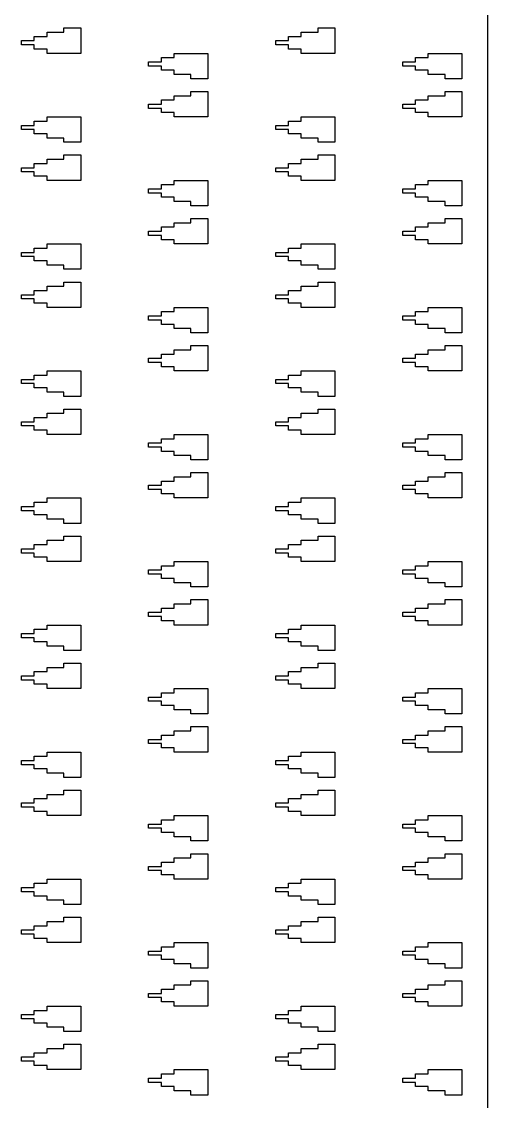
# Model space of a CAD drawing. Extents: x -38350 to 38650, y -35000 to 36000.
# Drawn here: x 1150 to 1260, y -34506.5 to -34251.5 of the extents above; entities that cross this region are included whole.
import ezdxf

# ---------------------------------------------------------------- set-up
doc = ezdxf.new("R2010")
doc.units = 0
doc.header["$MEASUREMENT"] = 0
doc.layers.add('Layer1', color=10, linetype='Continuous')

msp = doc.modelspace()

# ---------------------------------------------------------------- linework, layer by layer
for p, q in [((1156, -34255), (1156, -34254)), ((1156, -34254), (1160, -34254)), ((1160, -34254), (1160, -34253)), ((1160, -34253), (1164, -34253)), ((1164, -34253), (1164, -34259)), ((1216, -34255), (1216, -34254)), ((1216, -34254), (1220, -34254)), ((1220, -34254), (1220, -34253)), ((1220, -34253), (1224, -34253)), ((1224, -34253), (1224, -34259)), ((1150, -34257), (1150, -34256)), ((1150, -34256), (1153, -34256)), ((1153, -34256), (1153, -34255)), ((1153, -34255), (1156, -34255)), ((1210, -34257), (1210, -34256)), ((1210, -34256), (1213, -34256)), ((1213, -34256), (1213, -34255)), ((1213, -34255), (1216, -34255)), ((1153, -34257), (1150, -34257)), ((1153, -34258), (1153, -34257)), ((1156, -34258), (1153, -34258)), ((1156, -34259), (1156, -34258)), ((1164, -34259), (1156, -34259)), ((1186, -34260), (1186, -34259)), ((1186, -34259), (1194, -34259)), ((1194, -34259), (1194, -34265)), ((1213, -34257), (1210, -34257)), ((1213, -34258), (1213, -34257)), ((1216, -34258), (1213, -34258)), ((1216, -34259), (1216, -34258)), ((1224, -34259), (1216, -34259)), ((1246, -34260), (1246, -34259)), ((1246, -34259), (1254, -34259)), ((1254, -34259), (1254, -34265)), ((1180, -34262), (1180, -34261)), ((1180, -34261), (1183, -34261)), ((1183, -34261), (1183, -34260)), ((1183, -34260), (1186, -34260)), ((1240, -34262), (1240, -34261)), ((1240, -34261), (1243, -34261)), ((1243, -34261), (1243, -34260)), ((1243, -34260), (1246, -34260)), ((1183, -34262), (1180, -34262)), ((1183, -34263), (1183, -34262)), ((1186, -34263), (1183, -34263)), ((1186, -34264), (1186, -34263)), ((1190, -34264), (1186, -34264)), ((1190, -34265), (1190, -34264)), ((1243, -34262), (1240, -34262)), ((1243, -34263), (1243, -34262)), ((1246, -34263), (1243, -34263)), ((1246, -34264), (1246, -34263)), ((1250, -34264), (1246, -34264)), ((1250, -34265), (1250, -34264)), ((1194, -34265), (1190, -34265)), ((1254, -34265), (1250, -34265)), ((1186, -34270), (1186, -34269)), ((1186, -34269), (1190, -34269)), ((1190, -34269), (1190, -34268)), ((1190, -34268), (1194, -34268)), ((1194, -34268), (1194, -34274)), ((1246, -34270), (1246, -34269)), ((1246, -34269), (1250, -34269)), ((1250, -34269), (1250, -34268)), ((1250, -34268), (1254, -34268)), ((1254, -34268), (1254, -34274)), ((1180, -34272), (1180, -34271)), ((1180, -34271), (1183, -34271)), ((1183, -34271), (1183, -34270)), ((1183, -34270), (1186, -34270)), ((1240, -34272), (1240, -34271)), ((1240, -34271), (1243, -34271)), ((1243, -34271), (1243, -34270)), ((1243, -34270), (1246, -34270)), ((1156, -34275), (1156, -34274)), ((1156, -34274), (1164, -34274)), ((1164, -34274), (1164, -34280)), ((1183, -34272), (1180, -34272)), ((1183, -34273), (1183, -34272)), ((1186, -34273), (1183, -34273)), ((1186, -34274), (1186, -34273)), ((1194, -34274), (1186, -34274)), ((1216, -34275), (1216, -34274)), ((1216, -34274), (1224, -34274)), ((1224, -34274), (1224, -34280)), ((1243, -34272), (1240, -34272)), ((1243, -34273), (1243, -34272)), ((1246, -34273), (1243, -34273)), ((1246, -34274), (1246, -34273)), ((1254, -34274), (1246, -34274)), ((1150, -34277), (1150, -34276)), ((1150, -34276), (1153, -34276)), ((1153, -34277), (1150, -34277)), ((1153, -34276), (1153, -34275)), ((1153, -34275), (1156, -34275)), ((1153, -34278), (1153, -34277)), ((1210, -34277), (1210, -34276)), ((1210, -34276), (1213, -34276)), ((1213, -34277), (1210, -34277)), ((1213, -34276), (1213, -34275)), ((1213, -34275), (1216, -34275)), ((1213, -34278), (1213, -34277)), ((1156, -34278), (1153, -34278)), ((1156, -34279), (1156, -34278)), ((1160, -34279), (1156, -34279)), ((1160, -34280), (1160, -34279)), ((1216, -34278), (1213, -34278)), ((1216, -34279), (1216, -34278)), ((1220, -34279), (1216, -34279)), ((1220, -34280), (1220, -34279)), ((1164, -34280), (1160, -34280)), ((1224, -34280), (1220, -34280)), ((1156, -34285), (1156, -34284)), ((1156, -34284), (1160, -34284)), ((1160, -34284), (1160, -34283)), ((1160, -34283), (1164, -34283)), ((1164, -34283), (1164, -34289)), ((1216, -34285), (1216, -34284)), ((1216, -34284), (1220, -34284)), ((1220, -34284), (1220, -34283)), ((1220, -34283), (1224, -34283)), ((1224, -34283), (1224, -34289)), ((1150, -34287), (1150, -34286)), ((1150, -34286), (1153, -34286)), ((1153, -34287), (1150, -34287)), ((1153, -34286), (1153, -34285)), ((1153, -34285), (1156, -34285)), ((1153, -34288), (1153, -34287)), ((1210, -34287), (1210, -34286)), ((1210, -34286), (1213, -34286)), ((1213, -34287), (1210, -34287)), ((1213, -34286), (1213, -34285)), ((1213, -34285), (1216, -34285)), ((1213, -34288), (1213, -34287)), ((1156, -34288), (1153, -34288)), ((1156, -34289), (1156, -34288)), ((1164, -34289), (1156, -34289)), ((1186, -34290), (1186, -34289)), ((1186, -34289), (1194, -34289)), ((1194, -34289), (1194, -34295)), ((1216, -34288), (1213, -34288)), ((1216, -34289), (1216, -34288)), ((1224, -34289), (1216, -34289)), ((1246, -34290), (1246, -34289)), ((1246, -34289), (1254, -34289)), ((1254, -34289), (1254, -34295)), ((1180, -34292), (1180, -34291)), ((1180, -34291), (1183, -34291)), ((1183, -34292), (1180, -34292)), ((1183, -34291), (1183, -34290)), ((1183, -34290), (1186, -34290)), ((1183, -34293), (1183, -34292)), ((1240, -34292), (1240, -34291)), ((1240, -34291), (1243, -34291)), ((1243, -34292), (1240, -34292)), ((1243, -34291), (1243, -34290)), ((1243, -34290), (1246, -34290)), ((1243, -34293), (1243, -34292)), ((1186, -34293), (1183, -34293)), ((1186, -34294), (1186, -34293)), ((1190, -34294), (1186, -34294)), ((1190, -34295), (1190, -34294)), ((1246, -34293), (1243, -34293)), ((1246, -34294), (1246, -34293)), ((1250, -34294), (1246, -34294)), ((1250, -34295), (1250, -34294)), ((1194, -34295), (1190, -34295)), ((1254, -34295), (1250, -34295)), ((1183, -34301), (1183, -34300)), ((1183, -34300), (1186, -34300)), ((1186, -34300), (1186, -34299)), ((1186, -34299), (1190, -34299)), ((1190, -34299), (1190, -34298)), ((1190, -34298), (1194, -34298)), ((1194, -34298), (1194, -34304)), ((1243, -34301), (1243, -34300)), ((1243, -34300), (1246, -34300)), ((1246, -34300), (1246, -34299)), ((1246, -34299), (1250, -34299)), ((1250, -34299), (1250, -34298)), ((1250, -34298), (1254, -34298)), ((1254, -34298), (1254, -34304)), ((1180, -34302), (1180, -34301)), ((1180, -34301), (1183, -34301)), ((1183, -34302), (1180, -34302)), ((1183, -34303), (1183, -34302)), ((1240, -34302), (1240, -34301)), ((1240, -34301), (1243, -34301)), ((1243, -34302), (1240, -34302)), ((1243, -34303), (1243, -34302)), ((1153, -34306), (1153, -34305)), ((1153, -34305), (1156, -34305)), ((1156, -34305), (1156, -34304)), ((1156, -34304), (1164, -34304)), ((1164, -34304), (1164, -34310)), ((1186, -34303), (1183, -34303)), ((1186, -34304), (1186, -34303)), ((1194, -34304), (1186, -34304)), ((1213, -34306), (1213, -34305)), ((1213, -34305), (1216, -34305)), ((1216, -34305), (1216, -34304)), ((1216, -34304), (1224, -34304)), ((1224, -34304), (1224, -34310)), ((1246, -34303), (1243, -34303)), ((1246, -34304), (1246, -34303)), ((1254, -34304), (1246, -34304)), ((1150, -34307), (1150, -34306)), ((1150, -34306), (1153, -34306)), ((1153, -34307), (1150, -34307)), ((1153, -34308), (1153, -34307)), ((1210, -34307), (1210, -34306)), ((1210, -34306), (1213, -34306)), ((1213, -34307), (1210, -34307)), ((1213, -34308), (1213, -34307)), ((1156, -34308), (1153, -34308)), ((1156, -34309), (1156, -34308)), ((1160, -34309), (1156, -34309)), ((1160, -34310), (1160, -34309)), ((1164, -34310), (1160, -34310)), ((1216, -34308), (1213, -34308)), ((1216, -34309), (1216, -34308)), ((1220, -34309), (1216, -34309)), ((1220, -34310), (1220, -34309)), ((1224, -34310), (1220, -34310)), ((1153, -34316), (1153, -34315)), ((1153, -34315), (1156, -34315)), ((1156, -34315), (1156, -34314)), ((1156, -34314), (1160, -34314)), ((1160, -34314), (1160, -34313)), ((1160, -34313), (1164, -34313)), ((1164, -34313), (1164, -34319)), ((1213, -34316), (1213, -34315)), ((1213, -34315), (1216, -34315)), ((1216, -34315), (1216, -34314)), ((1216, -34314), (1220, -34314)), ((1220, -34314), (1220, -34313)), ((1220, -34313), (1224, -34313)), ((1224, -34313), (1224, -34319)), ((1150, -34317), (1150, -34316)), ((1150, -34316), (1153, -34316)), ((1153, -34317), (1150, -34317)), ((1153, -34318), (1153, -34317)), ((1210, -34317), (1210, -34316)), ((1210, -34316), (1213, -34316)), ((1213, -34317), (1210, -34317)), ((1213, -34318), (1213, -34317)), ((1156, -34318), (1153, -34318)), ((1156, -34319), (1156, -34318)), ((1164, -34319), (1156, -34319)), ((1183, -34321), (1183, -34320)), ((1183, -34320), (1186, -34320)), ((1186, -34320), (1186, -34319)), ((1186, -34319), (1194, -34319)), ((1194, -34319), (1194, -34325)), ((1216, -34318), (1213, -34318)), ((1216, -34319), (1216, -34318)), ((1224, -34319), (1216, -34319)), ((1243, -34321), (1243, -34320)), ((1243, -34320), (1246, -34320)), ((1246, -34320), (1246, -34319)), ((1246, -34319), (1254, -34319)), ((1254, -34319), (1254, -34325)), ((1180, -34322), (1180, -34321)), ((1180, -34321), (1183, -34321)), ((1183, -34322), (1180, -34322)), ((1183, -34323), (1183, -34322)), ((1240, -34322), (1240, -34321)), ((1240, -34321), (1243, -34321)), ((1243, -34322), (1240, -34322)), ((1243, -34323), (1243, -34322)), ((1186, -34323), (1183, -34323)), ((1186, -34324), (1186, -34323)), ((1190, -34324), (1186, -34324)), ((1190, -34325), (1190, -34324)), ((1194, -34325), (1190, -34325)), ((1246, -34323), (1243, -34323)), ((1246, -34324), (1246, -34323)), ((1250, -34324), (1246, -34324)), ((1250, -34325), (1250, -34324)), ((1254, -34325), (1250, -34325)), ((1190, -34329), (1190, -34328)), ((1190, -34328), (1194, -34328)), ((1194, -34328), (1194, -34334)), ((1250, -34329), (1250, -34328)), ((1250, -34328), (1254, -34328)), ((1254, -34328), (1254, -34334)), ((1183, -34331), (1183, -34330)), ((1183, -34330), (1186, -34330)), ((1186, -34330), (1186, -34329)), ((1186, -34329), (1190, -34329)), ((1243, -34331), (1243, -34330)), ((1243, -34330), (1246, -34330)), ((1246, -34330), (1246, -34329)), ((1246, -34329), (1250, -34329)), ((1180, -34332), (1180, -34331)), ((1180, -34331), (1183, -34331)), ((1183, -34332), (1180, -34332)), ((1183, -34333), (1183, -34332)), ((1186, -34333), (1183, -34333)), ((1186, -34334), (1186, -34333)), ((1240, -34332), (1240, -34331)), ((1240, -34331), (1243, -34331)), ((1243, -34332), (1240, -34332)), ((1243, -34333), (1243, -34332)), ((1246, -34333), (1243, -34333)), ((1246, -34334), (1246, -34333)), ((1153, -34336), (1153, -34335)), ((1153, -34335), (1156, -34335)), ((1156, -34335), (1156, -34334)), ((1156, -34334), (1164, -34334)), ((1164, -34334), (1164, -34340)), ((1194, -34334), (1186, -34334)), ((1213, -34336), (1213, -34335)), ((1213, -34335), (1216, -34335)), ((1216, -34335), (1216, -34334)), ((1216, -34334), (1224, -34334)), ((1224, -34334), (1224, -34340)), ((1254, -34334), (1246, -34334)), ((1150, -34337), (1150, -34336)), ((1150, -34336), (1153, -34336)), ((1153, -34337), (1150, -34337)), ((1153, -34338), (1153, -34337)), ((1156, -34338), (1153, -34338)), ((1156, -34339), (1156, -34338)), ((1210, -34337), (1210, -34336)), ((1210, -34336), (1213, -34336)), ((1213, -34337), (1210, -34337)), ((1213, -34338), (1213, -34337)), ((1216, -34338), (1213, -34338)), ((1216, -34339), (1216, -34338)), ((1160, -34339), (1156, -34339)), ((1160, -34340), (1160, -34339)), ((1164, -34340), (1160, -34340)), ((1220, -34339), (1216, -34339)), ((1220, -34340), (1220, -34339)), ((1224, -34340), (1220, -34340)), ((1160, -34344), (1160, -34343)), ((1160, -34343), (1164, -34343)), ((1164, -34343), (1164, -34349)), ((1220, -34344), (1220, -34343)), ((1220, -34343), (1224, -34343)), ((1224, -34343), (1224, -34349)), ((1153, -34346), (1153, -34345)), ((1153, -34345), (1156, -34345)), ((1156, -34345), (1156, -34344)), ((1156, -34344), (1160, -34344)), ((1213, -34346), (1213, -34345)), ((1213, -34345), (1216, -34345)), ((1216, -34345), (1216, -34344)), ((1216, -34344), (1220, -34344)), ((1150, -34347), (1150, -34346)), ((1150, -34346), (1153, -34346)), ((1153, -34347), (1150, -34347)), ((1153, -34348), (1153, -34347)), ((1156, -34348), (1153, -34348)), ((1156, -34349), (1156, -34348)), ((1210, -34347), (1210, -34346)), ((1210, -34346), (1213, -34346)), ((1213, -34347), (1210, -34347)), ((1213, -34348), (1213, -34347)), ((1216, -34348), (1213, -34348)), ((1216, -34349), (1216, -34348)), ((1164, -34349), (1156, -34349)), ((1180, -34352), (1180, -34351)), ((1180, -34351), (1183, -34351)), ((1183, -34351), (1183, -34350)), ((1183, -34350), (1186, -34350)), ((1186, -34350), (1186, -34349)), ((1186, -34349), (1194, -34349)), ((1194, -34349), (1194, -34355)), ((1224, -34349), (1216, -34349)), ((1240, -34352), (1240, -34351)), ((1240, -34351), (1243, -34351)), ((1243, -34351), (1243, -34350)), ((1243, -34350), (1246, -34350)), ((1246, -34350), (1246, -34349)), ((1246, -34349), (1254, -34349)), ((1254, -34349), (1254, -34355)), ((1183, -34352), (1180, -34352)), ((1183, -34353), (1183, -34352)), ((1186, -34353), (1183, -34353)), ((1186, -34354), (1186, -34353)), ((1243, -34352), (1240, -34352)), ((1243, -34353), (1243, -34352)), ((1246, -34353), (1243, -34353)), ((1246, -34354), (1246, -34353)), ((1190, -34354), (1186, -34354)), ((1190, -34355), (1190, -34354)), ((1194, -34355), (1190, -34355)), ((1250, -34354), (1246, -34354)), ((1250, -34355), (1250, -34354)), ((1254, -34355), (1250, -34355)), ((1190, -34359), (1190, -34358)), ((1190, -34358), (1194, -34358)), ((1194, -34358), (1194, -34364)), ((1250, -34359), (1250, -34358)), ((1250, -34358), (1254, -34358)), ((1254, -34358), (1254, -34364)), ((1180, -34362), (1180, -34361)), ((1180, -34361), (1183, -34361)), ((1183, -34361), (1183, -34360)), ((1183, -34360), (1186, -34360)), ((1186, -34360), (1186, -34359)), ((1186, -34359), (1190, -34359)), ((1240, -34362), (1240, -34361)), ((1240, -34361), (1243, -34361)), ((1243, -34361), (1243, -34360)), ((1243, -34360), (1246, -34360)), ((1246, -34360), (1246, -34359)), ((1246, -34359), (1250, -34359)), ((1183, -34362), (1180, -34362)), ((1183, -34363), (1183, -34362)), ((1186, -34363), (1183, -34363)), ((1186, -34364), (1186, -34363)), ((1243, -34362), (1240, -34362)), ((1243, -34363), (1243, -34362)), ((1246, -34363), (1243, -34363)), ((1246, -34364), (1246, -34363)), ((1150, -34367), (1150, -34366)), ((1150, -34366), (1153, -34366)), ((1153, -34366), (1153, -34365)), ((1153, -34365), (1156, -34365)), ((1156, -34365), (1156, -34364)), ((1156, -34364), (1164, -34364)), ((1164, -34364), (1164, -34370)), ((1194, -34364), (1186, -34364)), ((1210, -34367), (1210, -34366)), ((1210, -34366), (1213, -34366)), ((1213, -34366), (1213, -34365)), ((1213, -34365), (1216, -34365)), ((1216, -34365), (1216, -34364)), ((1216, -34364), (1224, -34364)), ((1224, -34364), (1224, -34370)), ((1254, -34364), (1246, -34364)), ((1153, -34367), (1150, -34367)), ((1153, -34368), (1153, -34367)), ((1156, -34368), (1153, -34368)), ((1156, -34369), (1156, -34368)), ((1213, -34367), (1210, -34367)), ((1213, -34368), (1213, -34367)), ((1216, -34368), (1213, -34368)), ((1216, -34369), (1216, -34368)), ((1160, -34369), (1156, -34369)), ((1160, -34370), (1160, -34369)), ((1164, -34370), (1160, -34370)), ((1220, -34369), (1216, -34369)), ((1220, -34370), (1220, -34369)), ((1224, -34370), (1220, -34370)), ((1160, -34374), (1160, -34373)), ((1160, -34373), (1164, -34373)), ((1164, -34373), (1164, -34379)), ((1220, -34374), (1220, -34373)), ((1220, -34373), (1224, -34373)), ((1224, -34373), (1224, -34379)), ((1150, -34377), (1150, -34376)), ((1150, -34376), (1153, -34376)), ((1153, -34376), (1153, -34375)), ((1153, -34375), (1156, -34375)), ((1156, -34375), (1156, -34374)), ((1156, -34374), (1160, -34374)), ((1210, -34377), (1210, -34376)), ((1210, -34376), (1213, -34376)), ((1213, -34376), (1213, -34375)), ((1213, -34375), (1216, -34375)), ((1216, -34375), (1216, -34374)), ((1216, -34374), (1220, -34374)), ((1153, -34377), (1150, -34377)), ((1153, -34378), (1153, -34377)), ((1156, -34378), (1153, -34378)), ((1156, -34379), (1156, -34378)), ((1164, -34379), (1156, -34379)), ((1186, -34380), (1186, -34379)), ((1186, -34379), (1194, -34379)), ((1194, -34379), (1194, -34385)), ((1213, -34377), (1210, -34377)), ((1213, -34378), (1213, -34377)), ((1216, -34378), (1213, -34378)), ((1216, -34379), (1216, -34378)), ((1224, -34379), (1216, -34379)), ((1246, -34380), (1246, -34379)), ((1246, -34379), (1254, -34379)), ((1254, -34379), (1254, -34385)), ((1180, -34382), (1180, -34381)), ((1180, -34381), (1183, -34381)), ((1183, -34381), (1183, -34380)), ((1183, -34380), (1186, -34380)), ((1240, -34382), (1240, -34381)), ((1240, -34381), (1243, -34381)), ((1243, -34381), (1243, -34380)), ((1243, -34380), (1246, -34380)), ((1183, -34382), (1180, -34382)), ((1183, -34383), (1183, -34382)), ((1186, -34383), (1183, -34383)), ((1186, -34384), (1186, -34383)), ((1190, -34384), (1186, -34384)), ((1190, -34385), (1190, -34384)), ((1243, -34382), (1240, -34382)), ((1243, -34383), (1243, -34382)), ((1246, -34383), (1243, -34383)), ((1246, -34384), (1246, -34383)), ((1250, -34384), (1246, -34384)), ((1250, -34385), (1250, -34384)), ((1194, -34385), (1190, -34385)), ((1254, -34385), (1250, -34385)), ((1186, -34390), (1186, -34389)), ((1186, -34389), (1190, -34389)), ((1190, -34389), (1190, -34388)), ((1190, -34388), (1194, -34388)), ((1194, -34388), (1194, -34394)), ((1246, -34390), (1246, -34389)), ((1246, -34389), (1250, -34389)), ((1250, -34389), (1250, -34388)), ((1250, -34388), (1254, -34388)), ((1254, -34388), (1254, -34394)), ((1180, -34392), (1180, -34391)), ((1180, -34391), (1183, -34391)), ((1183, -34391), (1183, -34390)), ((1183, -34390), (1186, -34390)), ((1240, -34392), (1240, -34391)), ((1240, -34391), (1243, -34391)), ((1243, -34391), (1243, -34390)), ((1243, -34390), (1246, -34390)), ((1156, -34395), (1156, -34394)), ((1156, -34394), (1164, -34394)), ((1164, -34394), (1164, -34400)), ((1183, -34392), (1180, -34392)), ((1183, -34393), (1183, -34392)), ((1186, -34393), (1183, -34393)), ((1186, -34394), (1186, -34393)), ((1194, -34394), (1186, -34394)), ((1216, -34395), (1216, -34394)), ((1216, -34394), (1224, -34394)), ((1224, -34394), (1224, -34400)), ((1243, -34392), (1240, -34392)), ((1243, -34393), (1243, -34392)), ((1246, -34393), (1243, -34393)), ((1246, -34394), (1246, -34393)), ((1254, -34394), (1246, -34394)), ((1150, -34397), (1150, -34396)), ((1150, -34396), (1153, -34396)), ((1153, -34396), (1153, -34395)), ((1153, -34395), (1156, -34395)), ((1210, -34397), (1210, -34396)), ((1210, -34396), (1213, -34396)), ((1213, -34396), (1213, -34395)), ((1213, -34395), (1216, -34395)), ((1153, -34397), (1150, -34397)), ((1153, -34398), (1153, -34397)), ((1156, -34398), (1153, -34398)), ((1156, -34399), (1156, -34398)), ((1160, -34399), (1156, -34399)), ((1160, -34400), (1160, -34399)), ((1213, -34397), (1210, -34397)), ((1213, -34398), (1213, -34397)), ((1216, -34398), (1213, -34398)), ((1216, -34399), (1216, -34398)), ((1220, -34399), (1216, -34399)), ((1220, -34400), (1220, -34399)), ((1164, -34400), (1160, -34400)), ((1224, -34400), (1220, -34400)), ((1156, -34405), (1156, -34404)), ((1156, -34404), (1160, -34404)), ((1160, -34404), (1160, -34403)), ((1160, -34403), (1164, -34403)), ((1164, -34403), (1164, -34409)), ((1216, -34405), (1216, -34404)), ((1216, -34404), (1220, -34404)), ((1220, -34404), (1220, -34403)), ((1220, -34403), (1224, -34403)), ((1224, -34403), (1224, -34409)), ((1150, -34407), (1150, -34406)), ((1150, -34406), (1153, -34406)), ((1153, -34407), (1150, -34407)), ((1153, -34406), (1153, -34405)), ((1153, -34405), (1156, -34405)), ((1153, -34408), (1153, -34407)), ((1210, -34407), (1210, -34406)), ((1210, -34406), (1213, -34406)), ((1213, -34407), (1210, -34407)), ((1213, -34406), (1213, -34405)), ((1213, -34405), (1216, -34405)), ((1213, -34408), (1213, -34407)), ((1156, -34408), (1153, -34408)), ((1156, -34409), (1156, -34408)), ((1164, -34409), (1156, -34409)), ((1186, -34410), (1186, -34409)), ((1186, -34409), (1194, -34409)), ((1194, -34409), (1194, -34415)), ((1216, -34408), (1213, -34408)), ((1216, -34409), (1216, -34408)), ((1224, -34409), (1216, -34409)), ((1246, -34410), (1246, -34409)), ((1246, -34409), (1254, -34409)), ((1254, -34409), (1254, -34415)), ((1180, -34412), (1180, -34411)), ((1180, -34411), (1183, -34411)), ((1183, -34412), (1180, -34412)), ((1183, -34411), (1183, -34410)), ((1183, -34410), (1186, -34410)), ((1183, -34413), (1183, -34412)), ((1240, -34412), (1240, -34411)), ((1240, -34411), (1243, -34411)), ((1243, -34412), (1240, -34412)), ((1243, -34411), (1243, -34410)), ((1243, -34410), (1246, -34410)), ((1243, -34413), (1243, -34412)), ((1186, -34413), (1183, -34413)), ((1186, -34414), (1186, -34413)), ((1190, -34414), (1186, -34414)), ((1190, -34415), (1190, -34414)), ((1246, -34413), (1243, -34413)), ((1246, -34414), (1246, -34413)), ((1250, -34414), (1246, -34414)), ((1250, -34415), (1250, -34414)), ((1194, -34415), (1190, -34415)), ((1254, -34415), (1250, -34415)), ((1186, -34420), (1186, -34419)), ((1186, -34419), (1190, -34419)), ((1190, -34419), (1190, -34418)), ((1190, -34418), (1194, -34418)), ((1194, -34418), (1194, -34424)), ((1246, -34420), (1246, -34419)), ((1246, -34419), (1250, -34419)), ((1250, -34419), (1250, -34418)), ((1250, -34418), (1254, -34418)), ((1254, -34418), (1254, -34424)), ((1180, -34422), (1180, -34421)), ((1180, -34421), (1183, -34421)), ((1183, -34422), (1180, -34422)), ((1183, -34421), (1183, -34420)), ((1183, -34420), (1186, -34420)), ((1183, -34423), (1183, -34422)), ((1240, -34422), (1240, -34421)), ((1240, -34421), (1243, -34421)), ((1243, -34422), (1240, -34422)), ((1243, -34421), (1243, -34420)), ((1243, -34420), (1246, -34420)), ((1243, -34423), (1243, -34422)), ((1156, -34425), (1156, -34424)), ((1156, -34424), (1164, -34424)), ((1164, -34424), (1164, -34430)), ((1186, -34423), (1183, -34423)), ((1186, -34424), (1186, -34423)), ((1194, -34424), (1186, -34424)), ((1216, -34425), (1216, -34424)), ((1216, -34424), (1224, -34424)), ((1224, -34424), (1224, -34430)), ((1246, -34423), (1243, -34423)), ((1246, -34424), (1246, -34423)), ((1254, -34424), (1246, -34424)), ((1150, -34427), (1150, -34426)), ((1150, -34426), (1153, -34426)), ((1153, -34427), (1150, -34427)), ((1153, -34426), (1153, -34425)), ((1153, -34425), (1156, -34425)), ((1153, -34428), (1153, -34427)), ((1210, -34427), (1210, -34426)), ((1210, -34426), (1213, -34426)), ((1213, -34427), (1210, -34427)), ((1213, -34426), (1213, -34425)), ((1213, -34425), (1216, -34425)), ((1213, -34428), (1213, -34427)), ((1156, -34428), (1153, -34428)), ((1156, -34429), (1156, -34428)), ((1160, -34429), (1156, -34429)), ((1160, -34430), (1160, -34429)), ((1164, -34430), (1160, -34430)), ((1216, -34428), (1213, -34428)), ((1216, -34429), (1216, -34428)), ((1220, -34429), (1216, -34429)), ((1220, -34430), (1220, -34429)), ((1224, -34430), (1220, -34430)), ((1153, -34436), (1153, -34435)), ((1153, -34435), (1156, -34435)), ((1156, -34435), (1156, -34434)), ((1156, -34434), (1160, -34434)), ((1160, -34434), (1160, -34433)), ((1160, -34433), (1164, -34433)), ((1164, -34433), (1164, -34439)), ((1213, -34436), (1213, -34435)), ((1213, -34435), (1216, -34435)), ((1216, -34435), (1216, -34434)), ((1216, -34434), (1220, -34434)), ((1220, -34434), (1220, -34433)), ((1220, -34433), (1224, -34433)), ((1224, -34433), (1224, -34439)), ((1150, -34437), (1150, -34436)), ((1150, -34436), (1153, -34436)), ((1153, -34437), (1150, -34437)), ((1153, -34438), (1153, -34437)), ((1210, -34437), (1210, -34436)), ((1210, -34436), (1213, -34436)), ((1213, -34437), (1210, -34437)), ((1213, -34438), (1213, -34437)), ((1156, -34438), (1153, -34438)), ((1156, -34439), (1156, -34438)), ((1164, -34439), (1156, -34439)), ((1183, -34441), (1183, -34440)), ((1183, -34440), (1186, -34440)), ((1186, -34440), (1186, -34439)), ((1186, -34439), (1194, -34439)), ((1194, -34439), (1194, -34445)), ((1216, -34438), (1213, -34438)), ((1216, -34439), (1216, -34438)), ((1224, -34439), (1216, -34439)), ((1243, -34441), (1243, -34440)), ((1243, -34440), (1246, -34440)), ((1246, -34440), (1246, -34439)), ((1246, -34439), (1254, -34439)), ((1254, -34439), (1254, -34445)), ((1180, -34442), (1180, -34441)), ((1180, -34441), (1183, -34441)), ((1183, -34442), (1180, -34442)), ((1183, -34443), (1183, -34442)), ((1240, -34442), (1240, -34441)), ((1240, -34441), (1243, -34441)), ((1243, -34442), (1240, -34442)), ((1243, -34443), (1243, -34442)), ((1186, -34443), (1183, -34443)), ((1186, -34444), (1186, -34443)), ((1190, -34444), (1186, -34444)), ((1190, -34445), (1190, -34444)), ((1194, -34445), (1190, -34445)), ((1246, -34443), (1243, -34443)), ((1246, -34444), (1246, -34443)), ((1250, -34444), (1246, -34444)), ((1250, -34445), (1250, -34444)), ((1254, -34445), (1250, -34445)), ((1183, -34451), (1183, -34450)), ((1183, -34450), (1186, -34450)), ((1186, -34450), (1186, -34449)), ((1186, -34449), (1190, -34449)), ((1190, -34449), (1190, -34448)), ((1190, -34448), (1194, -34448)), ((1194, -34448), (1194, -34454)), ((1243, -34451), (1243, -34450)), ((1243, -34450), (1246, -34450)), ((1246, -34450), (1246, -34449)), ((1246, -34449), (1250, -34449)), ((1250, -34449), (1250, -34448)), ((1250, -34448), (1254, -34448)), ((1254, -34448), (1254, -34454)), ((1180, -34452), (1180, -34451)), ((1180, -34451), (1183, -34451)), ((1183, -34452), (1180, -34452)), ((1183, -34453), (1183, -34452)), ((1186, -34453), (1183, -34453)), ((1186, -34454), (1186, -34453)), ((1240, -34452), (1240, -34451)), ((1240, -34451), (1243, -34451)), ((1243, -34452), (1240, -34452)), ((1243, -34453), (1243, -34452)), ((1246, -34453), (1243, -34453)), ((1246, -34454), (1246, -34453)), ((1153, -34456), (1153, -34455)), ((1153, -34455), (1156, -34455)), ((1156, -34455), (1156, -34454)), ((1156, -34454), (1164, -34454)), ((1164, -34454), (1164, -34460)), ((1194, -34454), (1186, -34454)), ((1213, -34456), (1213, -34455)), ((1213, -34455), (1216, -34455)), ((1216, -34455), (1216, -34454)), ((1216, -34454), (1224, -34454)), ((1224, -34454), (1224, -34460)), ((1254, -34454), (1246, -34454)), ((1150, -34457), (1150, -34456)), ((1150, -34456), (1153, -34456)), ((1153, -34457), (1150, -34457)), ((1153, -34458), (1153, -34457)), ((1156, -34458), (1153, -34458)), ((1156, -34459), (1156, -34458)), ((1210, -34457), (1210, -34456)), ((1210, -34456), (1213, -34456)), ((1213, -34457), (1210, -34457)), ((1213, -34458), (1213, -34457)), ((1216, -34458), (1213, -34458)), ((1216, -34459), (1216, -34458)), ((1160, -34459), (1156, -34459)), ((1160, -34460), (1160, -34459)), ((1164, -34460), (1160, -34460)), ((1220, -34459), (1216, -34459)), ((1220, -34460), (1220, -34459)), ((1224, -34460), (1220, -34460)), ((1160, -34464), (1160, -34463)), ((1160, -34463), (1164, -34463)), ((1164, -34463), (1164, -34469)), ((1220, -34464), (1220, -34463)), ((1220, -34463), (1224, -34463)), ((1224, -34463), (1224, -34469)), ((1153, -34466), (1153, -34465)), ((1153, -34465), (1156, -34465)), ((1156, -34465), (1156, -34464)), ((1156, -34464), (1160, -34464)), ((1213, -34466), (1213, -34465)), ((1213, -34465), (1216, -34465)), ((1216, -34465), (1216, -34464)), ((1216, -34464), (1220, -34464)), ((1150, -34467), (1150, -34466)), ((1150, -34466), (1153, -34466)), ((1153, -34467), (1150, -34467)), ((1153, -34468), (1153, -34467)), ((1156, -34468), (1153, -34468)), ((1156, -34469), (1156, -34468)), ((1210, -34467), (1210, -34466)), ((1210, -34466), (1213, -34466)), ((1213, -34467), (1210, -34467)), ((1213, -34468), (1213, -34467)), ((1216, -34468), (1213, -34468)), ((1216, -34469), (1216, -34468)), ((1164, -34469), (1156, -34469)), ((1183, -34471), (1183, -34470)), ((1183, -34470), (1186, -34470)), ((1186, -34470), (1186, -34469)), ((1186, -34469), (1194, -34469)), ((1194, -34469), (1194, -34475)), ((1224, -34469), (1216, -34469)), ((1243, -34471), (1243, -34470)), ((1243, -34470), (1246, -34470)), ((1246, -34470), (1246, -34469)), ((1246, -34469), (1254, -34469)), ((1254, -34469), (1254, -34475)), ((1180, -34472), (1180, -34471)), ((1180, -34471), (1183, -34471)), ((1183, -34472), (1180, -34472)), ((1183, -34473), (1183, -34472)), ((1186, -34473), (1183, -34473)), ((1186, -34474), (1186, -34473)), ((1240, -34472), (1240, -34471)), ((1240, -34471), (1243, -34471)), ((1243, -34472), (1240, -34472)), ((1243, -34473), (1243, -34472)), ((1246, -34473), (1243, -34473)), ((1246, -34474), (1246, -34473)), ((1190, -34474), (1186, -34474)), ((1190, -34475), (1190, -34474)), ((1194, -34475), (1190, -34475)), ((1250, -34474), (1246, -34474)), ((1250, -34475), (1250, -34474)), ((1254, -34475), (1250, -34475)), ((1190, -34479), (1190, -34478)), ((1190, -34478), (1194, -34478)), ((1194, -34478), (1194, -34484)), ((1250, -34479), (1250, -34478)), ((1250, -34478), (1254, -34478)), ((1254, -34478), (1254, -34484)), ((1180, -34482), (1180, -34481)), ((1180, -34481), (1183, -34481)), ((1183, -34481), (1183, -34480)), ((1183, -34480), (1186, -34480)), ((1186, -34480), (1186, -34479)), ((1186, -34479), (1190, -34479)), ((1240, -34482), (1240, -34481)), ((1240, -34481), (1243, -34481)), ((1243, -34481), (1243, -34480)), ((1243, -34480), (1246, -34480)), ((1246, -34480), (1246, -34479)), ((1246, -34479), (1250, -34479)), ((1183, -34482), (1180, -34482)), ((1183, -34483), (1183, -34482)), ((1186, -34483), (1183, -34483)), ((1186, -34484), (1186, -34483)), ((1243, -34482), (1240, -34482)), ((1243, -34483), (1243, -34482)), ((1246, -34483), (1243, -34483)), ((1246, -34484), (1246, -34483)), ((1150, -34487), (1150, -34486)), ((1150, -34486), (1153, -34486)), ((1153, -34486), (1153, -34485)), ((1153, -34485), (1156, -34485)), ((1156, -34485), (1156, -34484)), ((1156, -34484), (1164, -34484)), ((1164, -34484), (1164, -34490)), ((1194, -34484), (1186, -34484)), ((1210, -34487), (1210, -34486)), ((1210, -34486), (1213, -34486)), ((1213, -34486), (1213, -34485)), ((1213, -34485), (1216, -34485)), ((1216, -34485), (1216, -34484)), ((1216, -34484), (1224, -34484)), ((1224, -34484), (1224, -34490)), ((1254, -34484), (1246, -34484)), ((1153, -34487), (1150, -34487)), ((1153, -34488), (1153, -34487)), ((1156, -34488), (1153, -34488)), ((1156, -34489), (1156, -34488)), ((1213, -34487), (1210, -34487)), ((1213, -34488), (1213, -34487)), ((1216, -34488), (1213, -34488)), ((1216, -34489), (1216, -34488)), ((1160, -34489), (1156, -34489)), ((1160, -34490), (1160, -34489)), ((1164, -34490), (1160, -34490)), ((1220, -34489), (1216, -34489)), ((1220, -34490), (1220, -34489)), ((1224, -34490), (1220, -34490)), ((1160, -34494), (1160, -34493)), ((1160, -34493), (1164, -34493)), ((1164, -34493), (1164, -34499)), ((1220, -34494), (1220, -34493)), ((1220, -34493), (1224, -34493)), ((1224, -34493), (1224, -34499)), ((1150, -34497), (1150, -34496)), ((1150, -34496), (1153, -34496)), ((1153, -34496), (1153, -34495)), ((1153, -34495), (1156, -34495)), ((1156, -34495), (1156, -34494)), ((1156, -34494), (1160, -34494)), ((1210, -34497), (1210, -34496)), ((1210, -34496), (1213, -34496)), ((1213, -34496), (1213, -34495)), ((1213, -34495), (1216, -34495)), ((1216, -34495), (1216, -34494)), ((1216, -34494), (1220, -34494)), ((1153, -34497), (1150, -34497)), ((1153, -34498), (1153, -34497)), ((1156, -34498), (1153, -34498)), ((1156, -34499), (1156, -34498)), ((1213, -34497), (1210, -34497)), ((1213, -34498), (1213, -34497)), ((1216, -34498), (1213, -34498)), ((1216, -34499), (1216, -34498)), ((1164, -34499), (1156, -34499)), ((1180, -34502), (1180, -34501)), ((1180, -34501), (1183, -34501)), ((1183, -34501), (1183, -34500)), ((1183, -34500), (1186, -34500)), ((1186, -34500), (1186, -34499)), ((1186, -34499), (1194, -34499)), ((1194, -34499), (1194, -34505)), ((1224, -34499), (1216, -34499)), ((1240, -34502), (1240, -34501)), ((1240, -34501), (1243, -34501)), ((1243, -34501), (1243, -34500)), ((1243, -34500), (1246, -34500)), ((1246, -34500), (1246, -34499)), ((1246, -34499), (1254, -34499)), ((1254, -34499), (1254, -34505)), ((1183, -34502), (1180, -34502)), ((1183, -34503), (1183, -34502)), ((1186, -34503), (1183, -34503)), ((1186, -34504), (1186, -34503)), ((1190, -34504), (1186, -34504)), ((1190, -34505), (1190, -34504)), ((1243, -34502), (1240, -34502)), ((1243, -34503), (1243, -34502)), ((1246, -34503), (1243, -34503)), ((1246, -34504), (1246, -34503)), ((1250, -34504), (1246, -34504)), ((1250, -34505), (1250, -34504)), ((1194, -34505), (1190, -34505)), ((1254, -34505), (1250, -34505))]:
    msp.add_line(p, q)
at = {"layer": 'Layer1'}
msp.add_line((1260, -34000), (1260, -35000), dxfattribs=at)

doc.saveas('drawing.dxf')
